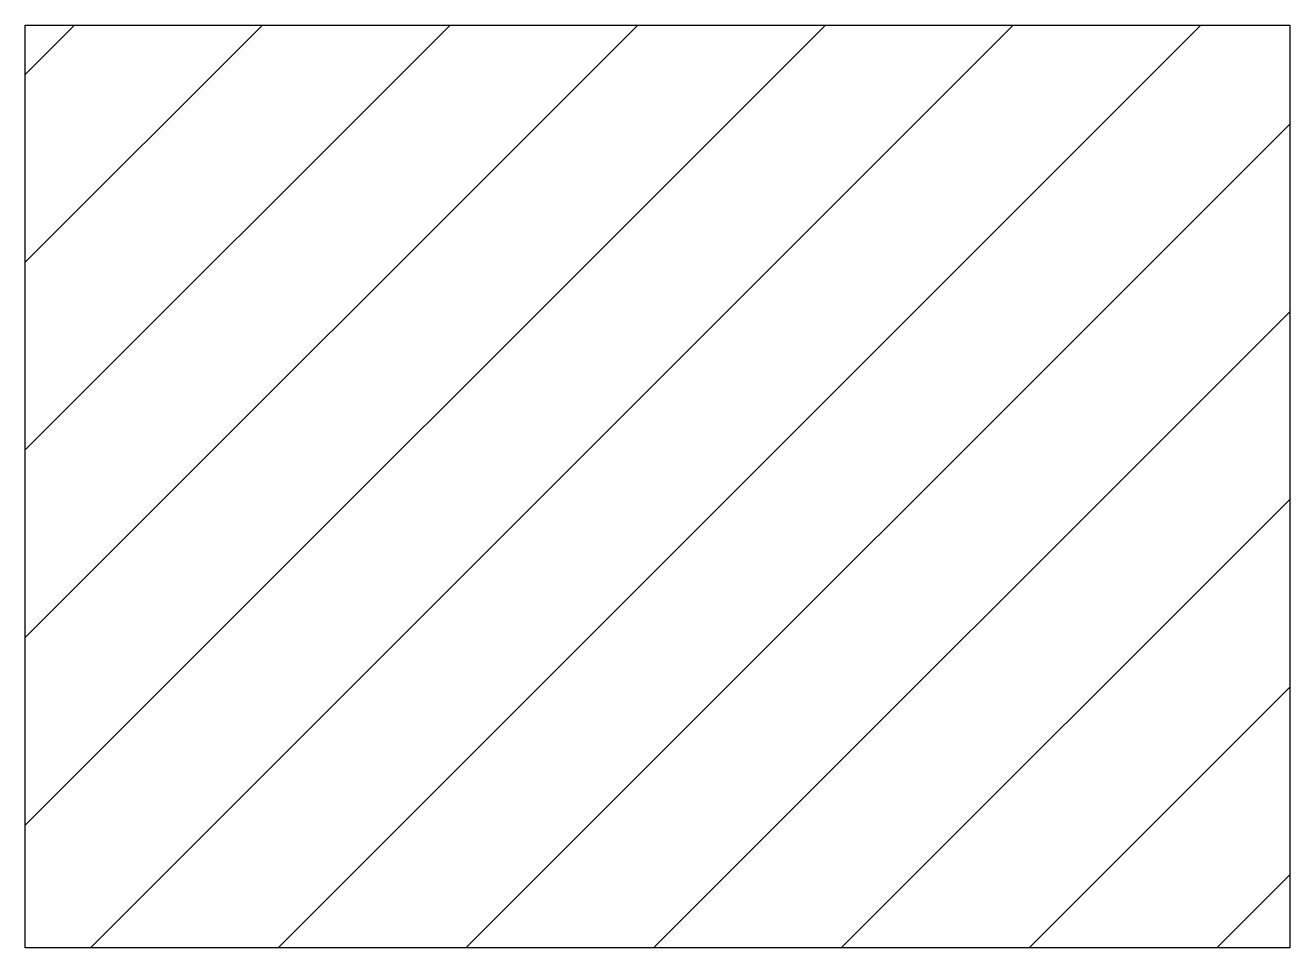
# Model space of a CAD drawing. Header units: inches. Extents: x 47316 to 59086, y 3141 to 11743.
# Drawn here: x 50345.15 to 50357.06, y 3725.93 to 3734.62 of the extents above; entities that cross this region are included whole.
import ezdxf

# ---------------------------------------------------------------- set-up
doc = ezdxf.new("R2010")
doc.units = ezdxf.units.IN
doc.header["$MEASUREMENT"] = 0

msp = doc.modelspace()

# ---------------------------------------------------------------- linework, layer by layer
at = {"color": 0, "lineweight": -3}
for p, q in [((50352.687, 3734.623), (50345.152, 3727.087)), ((50350.92, 3734.623), (50345.152, 3728.855)), ((50349.152, 3734.623), (50345.152, 3730.623)), ((50347.384, 3734.623), (50345.152, 3732.391)), ((50345.616, 3734.623), (50345.152, 3734.159)), ((50345.152, 3725.933), (50345.152, 3734.623)), ((50345.152, 3734.623), (50357.059, 3734.623)), ((50354.455, 3734.623), (50345.765, 3725.933)), ((50356.223, 3734.623), (50347.533, 3725.933)), ((50357.059, 3734.623), (50357.059, 3725.933)), ((50357.059, 3733.691), (50349.301, 3725.933)), ((50357.059, 3731.923), (50351.069, 3725.933)), ((50357.059, 3730.156), (50352.836, 3725.933)), ((50357.059, 3728.388), (50354.604, 3725.933)), ((50357.059, 3726.62), (50356.372, 3725.933)), ((50357.059, 3725.933), (50345.152, 3725.933))]:
    msp.add_line(p, q, dxfattribs=at)

doc.saveas('drawing.dxf')
